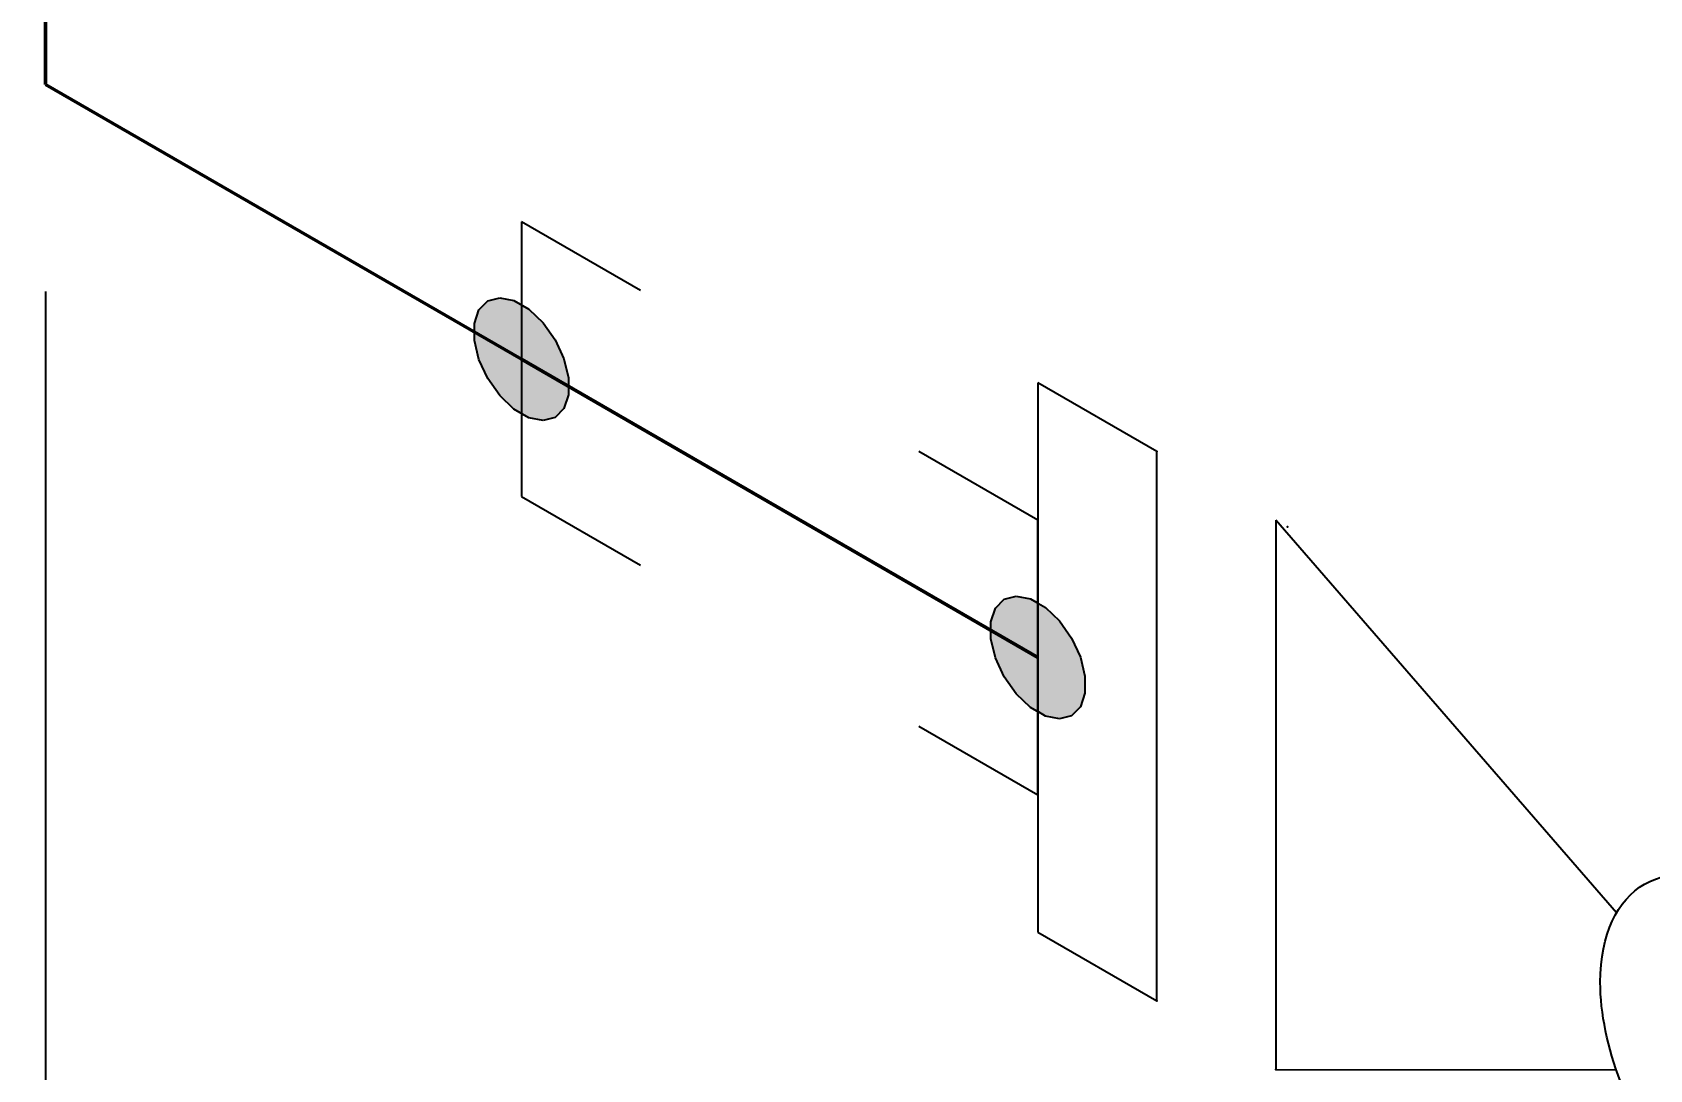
# Model space of a CAD drawing. Header units: millimetres. Extents: x 0 to 594, y 0 to 420.
# Drawn here: x 202.15 to 220.17, y 283.03 to 294.59 of the extents above; entities that cross this region are included whole.
import ezdxf

# ---------------------------------------------------------------- set-up
doc = ezdxf.new("R2010")
doc.units = ezdxf.units.MM
doc.header["$LTSCALE"] = 0.25
for name, color, linetype in [('밸브', 4, 'Continuous'), ('용접', 1, 'Continuous'), ('치수', 1, 'Continuous')]:
    doc.layers.add(name, color=color, linetype=linetype)
doc.layers.add('파이프 작은 보어', color=30, linetype='Continuous', lineweight=50)
doc.styles.add('AdskIsoMetric', font='arial.ttf', dxfattribs={"width": 0.8, "height": 2.5})
doc.styles.add('AdskIsoMetric-30', font='arial.ttf', dxfattribs={"width": 0.8, "height": 2.5})
doc.dimstyles.new('AdskIsoMetric', dxfattribs={"dimtxt": 2.5, "dimasz": 2.5, "dimexe": 1, "dimexo": 2, "dimgap": 0.8, "dimtad": 1, "dimdec": 0, "dimrnd": 1, "dimzin": 0, "dimdsep": 46, "dimtxsty": 'AdskIsoMetric', "dimcen": 0, "dimclrt": 7, "dimadec": 0, "dimazin": 0, "dimtfac": 1, "dimtdec": 0, "dimtmove": 1, "dimatfit": 3, "dimfxl": 0, "dimfrac": 2, "dimtolj": 1, "dimtzin": 0, "dimarcsym": 0})

# ---------------------------------------------------------------- blocks, each defined once
blk = doc.blocks.new('볼 밸브-1-IsoRight')
at = {"color": 0, "linetype": 'ByBlock', "lineweight": -2, "extrusion": (0.707107, 0.408248, -0.57735)}
for p, q in [((-0.1006, 0.1164), (-0.3536, 0.4082)), ((-0.3536, 0.4082), (-0.3536, 0)), ((0.1006, 0.0001), (0.3536, 0)), ((-0.3536, 0), (-0.1006, -0.0001)), ((0.3536, 0), (0.3536, -0.4082)), ((0.1125, -0.065), (0.1125, -0.065)), ((0.3536, -0.4082), (0.1007, -0.1162))]:
    blk.add_line(p, q, dxfattribs=at)
at = {"linetype": 'ByBlock', "extrusion": (-1.92296e-16, -1.11022e-16, -1)}
for start_param, end_param in [(-0.785398, 2.356194), (2.356194, 5.497787)]:
    blk.add_ellipse((0, 0), major_axis=(-0.0796, 0.1378), ratio=0.57735, start_param=start_param, end_param=end_param, dxfattribs=at)
blk = doc.blocks.new('개스킷-1-IsoRight')
at = {"color": 0, "linetype": 'ByBlock', "lineweight": -2, "extrusion": (1, 0, 0)}
for p in [(-0.0442, 0.2296), (0.0442, 0.1786), (-0.0529, -0.1736), (0.0442, -0.2296)]:
    blk.add_point(p, dxfattribs=at)
blk = doc.blocks.new('플랜지-1-IsoRight')
at = {"color": 0, "linetype": 'ByBlock', "lineweight": -2}
blk.add_wipeout([(0.0442, 0.1786), (-0.0442, 0.2296), (-0.0442, -0.1786), (0.0442, -0.2296)], dxfattribs=at)
at = {"color": 0, "linetype": 'ByBlock', "lineweight": -2, "extrusion": (0.707107, 0.408248, -0.57735)}
for p, q in [((0.0442, 0.1786), (-0.0442, 0.2296)), ((-0.0442, 0.2296), (-0.0442, -0.1786)), ((0.0442, -0.2296), (0.0442, 0.1786)), ((-0.0442, -0.1786), (0.0442, -0.2296))]:
    blk.add_line(p, q, dxfattribs=at)
at = {"color": 0, "linetype": 'ByBlock', "lineweight": -2}
blk.add_wipeout([(0.0442, 0.1786), (-0.0442, 0.2296), (-0.0442, -0.1786), (0.0442, -0.2296)], dxfattribs=at)
at = {"color": 0, "linetype": 'ByBlock', "lineweight": -2, "extrusion": (0.707107, 0.408248, -0.57735)}
for p, q in [((0.0442, 0.1786), (-0.0442, 0.2296)), ((-0.0442, 0.2296), (-0.0442, -0.1786)), ((0.0442, -0.2296), (0.0442, 0.1786)), ((-0.0442, -0.1786), (0.0442, -0.2296))]:
    blk.add_line(p, q, dxfattribs=at)
blk = doc.blocks.new('*D33')
at = {"layer": 'Defpoints', "color": 0}
for p in [(202.293, 294.011), (249.604, 263.635), (249.604, 251.696)]:
    blk.add_point(p, dxfattribs=at)
at = {"layer": '치수', "color": 0, "lineweight": -2}
for p, q in [((202.293, 291.702), (202.293, 277.857)), ((204.458, 277.761), (247.439, 252.946)), ((249.604, 261.325), (249.604, 250.542))]:
    blk.add_line(p, q, dxfattribs=at)
at = {"layer": '치수', "color": 0}
for points in [[(204.667, 278.122), (204.25, 277.4), (202.293, 279.011)], [(247.647, 253.307), (247.231, 252.586), (249.604, 251.696)]]:
    blk.add_solid(points, dxfattribs=at)
at = {"layer": '치수', "color": 7, "insert": (229.49, 265.926), "char_height": 2.5, "attachment_point": 5, "rotation": 330, "style": 'AdskIsoMetric-30'}
blk.add_mtext('\\A1;1090', dxfattribs=at)
blk = doc.blocks.new('*D34')
at = {"layer": 'Defpoints', "color": 0}
for p in [(202.293, 348.209), (215.284, 301.511), (202.293, 294.011)]:
    blk.add_point(p, dxfattribs=at)
at = {"layer": '치수', "color": 0, "lineweight": -2}
for p, q in [((204.293, 349.364), (216.284, 356.286)), ((215.284, 353.209), (215.284, 304.011)), ((204.293, 295.166), (216.284, 302.089))]:
    blk.add_line(p, q, dxfattribs=at)
at = {"layer": '치수', "color": 0}
for points in [[(214.867, 353.209), (215.7, 353.209), (215.284, 355.709)], [(214.867, 304.011), (215.7, 304.011), (215.284, 301.511)]]:
    blk.add_solid(points, dxfattribs=at)
at = {"layer": '치수', "color": 7, "insert": (213.017, 327.302), "char_height": 2.5, "attachment_point": 5, "rotation": 90, "style": 'AdskIsoMetric-30'}
blk.add_mtext('\\A1;4429', dxfattribs=at)
blk = doc.blocks.new('*D40')
at = {"layer": 'Defpoints', "color": 0}
for p in [(85.057, 307.918), (85.057, 292.918), (275.594, 197.911)]:
    blk.add_point(p, dxfattribs=at)
at = {"layer": '치수', "color": 0, "lineweight": -2}
for p, q in [((85.057, 305.608), (85.057, 291.763)), ((273.429, 184.161), (87.222, 291.668)), ((275.594, 195.601), (275.594, 181.756))]:
    blk.add_line(p, q, dxfattribs=at)
at = {"layer": '치수', "color": 0}
for points in [[(87.43, 292.029), (87.013, 291.307), (85.057, 292.918)], [(273.638, 184.521), (273.221, 183.8), (275.594, 182.911)]]:
    blk.add_solid(points, dxfattribs=at)
at = {"layer": '치수', "color": 7, "insert": (180.325, 240.531), "char_height": 2.5, "attachment_point": 5, "rotation": 330, "style": 'AdskIsoMetric-30'}
blk.add_mtext('\\A1;2672', dxfattribs=at)
blk = doc.blocks.new('엘보우-3-Iso2DSkew180')
at = {"color": 0, "linetype": 'ByBlock', "lineweight": -2, "extrusion": (-0.707107, -0.408248, 0.57735)}
for p, q in [((0, 6.124), (0, 0)), ((0, 0), (5.303, -3.062)), ((0, 0), (0, 0))]:
    blk.add_line(p, q, dxfattribs=at)
blk = doc.blocks.new('SocketWeld-1-IsoRight')
blk.add_hatch(color=256).paths.add_polyline_path([(0.0055, 0.0371), (0.0057, 0.0369), (0.006, 0.0367), (0.0062, 0.0365), (0.0064, 0.0363), (0.0066, 0.0361), (0.0068, 0.0359), (0.007, 0.0357), (0.0072, 0.0355), (0.0075, 0.0353), (0.0077, 0.0351), (0.0079, 0.0349), (0.0081, 0.0347), (0.0083, 0.0345), (0.0085, 0.0343), (0.0088, 0.0341), (0.009, 0.0339), (0.0092, 0.0337), (0.0094, 0.0334), (0.0096, 0.0332), (0.0098, 0.033), (0.01, 0.0328), (0.0103, 0.0326), (0.0105, 0.0324), (0.0107, 0.0322), (0.0109, 0.032), (0.0111, 0.0318), (0.0113, 0.0316), (0.0115, 0.0314), (0.0118, 0.0312), (0.012, 0.031), (0.0122, 0.0308), (0.0124, 0.0306), (0.0126, 0.0304), (0.0128, 0.0302), (0.013, 0.03), (0.0133, 0.0298), (0.0135, 0.0296), (0.0137, 0.0294), (0.0139, 0.0292), (0.0141, 0.0289), (0.0143, 0.0287), (0.0145, 0.0285), (0.0148, 0.0283), (0.015, 0.0281), (0.0152, 0.0279), (0.0154, 0.0277), (0.0156, 0.0275), (0.0158, 0.0273), (0.0161, 0.0271), (0.0161, 0.0271), (0.0162, 0.0268), (0.0164, 0.0266), (0.0166, 0.0263), (0.0168, 0.0261), (0.017, 0.0258), (0.0171, 0.0256), (0.0173, 0.0253), (0.0175, 0.025), (0.0177, 0.0248), (0.0179, 0.0245), (0.0181, 0.0243), (0.0182, 0.024), (0.0184, 0.0237), (0.0186, 0.0235), (0.0188, 0.0232), (0.019, 0.023), (0.0192, 0.0227), (0.0193, 0.0225), (0.0195, 0.0222), (0.0197, 0.0219), (0.0199, 0.0217), (0.0201, 0.0214), (0.0203, 0.0212), (0.0204, 0.0209), (0.0206, 0.0206), (0.0208, 0.0204), (0.021, 0.0201), (0.0212, 0.0199), (0.0213, 0.0196), (0.0215, 0.0193), (0.0217, 0.0191), (0.0219, 0.0188), (0.0221, 0.0186), (0.0223, 0.0183), (0.0224, 0.0181), (0.0226, 0.0178), (0.0228, 0.0175), (0.023, 0.0173), (0.0232, 0.017), (0.0234, 0.0168), (0.0235, 0.0165), (0.0237, 0.0162), (0.0239, 0.016), (0.0241, 0.0157), (0.0243, 0.0155), (0.0245, 0.0152), (0.0246, 0.015), (0.0248, 0.0147), (0.025, 0.0144), (0.025, 0.0144), (0.0251, 0.0141), (0.0253, 0.0139), (0.0254, 0.0136), (0.0255, 0.0133), (0.0257, 0.013), (0.0258, 0.0127), (0.0259, 0.0124), (0.0261, 0.0121), (0.0262, 0.0118), (0.0263, 0.0116), (0.0265, 0.0113), (0.0266, 0.011), (0.0267, 0.0107), (0.0269, 0.0104), (0.027, 0.0101), (0.0271, 0.0098), (0.0273, 0.0095), (0.0274, 0.0093), (0.0275, 0.009), (0.0277, 0.0087), (0.0278, 0.0084), (0.0279, 0.0081), (0.0281, 0.0078), (0.0282, 0.0075), (0.0283, 0.0072), (0.0284, 0.007), (0.0286, 0.0067), (0.0287, 0.0064), (0.0288, 0.0061), (0.029, 0.0058), (0.0291, 0.0055), (0.0292, 0.0052), (0.0294, 0.0049), (0.0295, 0.0047), (0.0296, 0.0044), (0.0298, 0.0041), (0.0299, 0.0038), (0.03, 0.0035), (0.0302, 0.0032), (0.0303, 0.0029), (0.0304, 0.0026), (0.0306, 0.0024), (0.0307, 0.0021), (0.0308, 0.0018), (0.031, 0.0015), (0.0311, 0.0012), (0.0312, 0.0009), (0.0314, 0.0006), (0.0315, 0.0003), (0.0315, 0.0003), (0.0316, 0.0001), (0.0316, -0.0002), (0.0317, -0.0005), (0.0318, -0.0008), (0.0319, -0.0011), (0.0319, -0.0014), (0.032, -0.0017), (0.0321, -0.002), (0.0321, -0.0022), (0.0322, -0.0025), (0.0323, -0.0028), (0.0323, -0.0031), (0.0324, -0.0034), (0.0325, -0.0037), (0.0325, -0.004), (0.0326, -0.0043), (0.0327, -0.0046), (0.0328, -0.0048), (0.0328, -0.0051), (0.0329, -0.0054), (0.033, -0.0057), (0.033, -0.006), (0.0331, -0.0063), (0.0332, -0.0066), (0.0332, -0.0069), (0.0333, -0.0071), (0.0334, -0.0074), (0.0335, -0.0077), (0.0335, -0.008), (0.0336, -0.0083), (0.0337, -0.0086), (0.0337, -0.0089), (0.0338, -0.0092), (0.0339, -0.0095), (0.0339, -0.0097), (0.034, -0.01), (0.0341, -0.0103), (0.0342, -0.0106), (0.0342, -0.0109), (0.0343, -0.0112), (0.0344, -0.0115), (0.0344, -0.0118), (0.0345, -0.012), (0.0346, -0.0123), (0.0346, -0.0126), (0.0347, -0.0129), (0.0348, -0.0132), (0.0349, -0.0135), (0.0349, -0.0138), (0.0349, -0.0138), (0.0349, -0.014), (0.0349, -0.0143), (0.0349, -0.0146), (0.0349, -0.0148), (0.0349, -0.0151), (0.0349, -0.0153), (0.0349, -0.0156), (0.0349, -0.0159), (0.0349, -0.0161), (0.0349, -0.0164), (0.0349, -0.0166), (0.0349, -0.0169), (0.0349, -0.0172), (0.0349, -0.0174), (0.0349, -0.0177), (0.0349, -0.0179), (0.0349, -0.0182), (0.0349, -0.0185), (0.0349, -0.0187), (0.0349, -0.019), (0.0349, -0.0192), (0.0349, -0.0195), (0.0349, -0.0198), (0.0349, -0.02), (0.0349, -0.0203), (0.0349, -0.0206), (0.0349, -0.0208), (0.0349, -0.0211), (0.0349, -0.0213), (0.0349, -0.0216), (0.0349, -0.0219), (0.0349, -0.0221), (0.0349, -0.0224), (0.0349, -0.0226), (0.0349, -0.0229), (0.0349, -0.0232), (0.0349, -0.0234), (0.0349, -0.0237), (0.0349, -0.0239), (0.0349, -0.0242), (0.0349, -0.0245), (0.0349, -0.0247), (0.0349, -0.025), (0.0349, -0.0252), (0.0349, -0.0255), (0.0349, -0.0258), (0.0349, -0.026), (0.0349, -0.0263), (0.0349, -0.0265), (0.0349, -0.0265), (0.0349, -0.0268), (0.0348, -0.027), (0.0347, -0.0272), (0.0346, -0.0274), (0.0346, -0.0276), (0.0345, -0.0278), (0.0344, -0.028), (0.0344, -0.0282), (0.0343, -0.0284), (0.0342, -0.0286), (0.0342, -0.0288), (0.0341, -0.029), (0.034, -0.0292), (0.0339, -0.0295), (0.0339, -0.0297), (0.0338, -0.0299), (0.0337, -0.0301), (0.0337, -0.0303), (0.0336, -0.0305), (0.0335, -0.0307), (0.0335, -0.0309), (0.0334, -0.0311), (0.0333, -0.0313), (0.0332, -0.0315), (0.0332, -0.0317), (0.0331, -0.0319), (0.033, -0.0322), (0.033, -0.0324), (0.0329, -0.0326), (0.0328, -0.0328), (0.0328, -0.033), (0.0327, -0.0332), (0.0326, -0.0334), (0.0325, -0.0336), (0.0325, -0.0338), (0.0324, -0.034), (0.0323, -0.0342), (0.0323, -0.0344), (0.0322, -0.0346), (0.0321, -0.0349), (0.0321, -0.0351), (0.032, -0.0353), (0.0319, -0.0355), (0.0319, -0.0357), (0.0318, -0.0359), (0.0317, -0.0361), (0.0316, -0.0363), (0.0316, -0.0365), (0.0315, -0.0367), (0.0315, -0.0367), (0.0314, -0.0369), (0.0312, -0.037), (0.0311, -0.0371), (0.031, -0.0373), (0.0308, -0.0374), (0.0307, -0.0375), (0.0306, -0.0377), (0.0304, -0.0378), (0.0303, -0.0379), (0.0302, -0.0381), (0.03, -0.0382), (0.0299, -0.0383), (0.0298, -0.0385), (0.0296, -0.0386), (0.0295, -0.0387), (0.0294, -0.0389), (0.0292, -0.039), (0.0291, -0.0391), (0.029, -0.0393), (0.0288, -0.0394), (0.0287, -0.0395), (0.0286, -0.0397), (0.0284, -0.0398), (0.0283, -0.0399), (0.0282, -0.0401), (0.0281, -0.0402), (0.0279, -0.0403), (0.0278, -0.0405), (0.0277, -0.0406), (0.0275, -0.0408), (0.0274, -0.0409), (0.0273, -0.041), (0.0271, -0.0412), (0.027, -0.0413), (0.0269, -0.0414), (0.0267, -0.0416), (0.0266, -0.0417), (0.0265, -0.0418), (0.0263, -0.042), (0.0262, -0.0421), (0.0261, -0.0422), (0.0259, -0.0424), (0.0258, -0.0425), (0.0257, -0.0426), (0.0255, -0.0428), (0.0254, -0.0429), (0.0253, -0.043), (0.0251, -0.0432), (0.025, -0.0433), (0.025, -0.0433), (0.0248, -0.0433), (0.0246, -0.0434), (0.0245, -0.0434), (0.0243, -0.0435), (0.0241, -0.0435), (0.0239, -0.0436), (0.0237, -0.0436), (0.0235, -0.0437), (0.0234, -0.0437), (0.0232, -0.0438), (0.023, -0.0438), (0.0228, -0.0439), (0.0226, -0.0439), (0.0224, -0.044), (0.0223, -0.044), (0.0221, -0.0441), (0.0219, -0.0441), (0.0217, -0.0442), (0.0215, -0.0442), (0.0213, -0.0443), (0.0212, -0.0443), (0.021, -0.0444), (0.0208, -0.0444), (0.0206, -0.0444), (0.0204, -0.0445), (0.0203, -0.0445), (0.0201, -0.0446), (0.0199, -0.0446), (0.0197, -0.0447), (0.0195, -0.0447), (0.0193, -0.0448), (0.0192, -0.0448), (0.019, -0.0449), (0.0188, -0.0449), (0.0186, -0.045), (0.0184, -0.045), (0.0182, -0.0451), (0.0181, -0.0451), (0.0179, -0.0452), (0.0177, -0.0452), (0.0175, -0.0453), (0.0173, -0.0453), (0.0171, -0.0454), (0.017, -0.0454), (0.0168, -0.0455), (0.0166, -0.0455), (0.0164, -0.0455), (0.0162, -0.0456), (0.0161, -0.0456), (0.0161, -0.0456), (0.0158, -0.0456), (0.0156, -0.0456), (0.0154, -0.0455), (0.0152, -0.0455), (0.015, -0.0454), (0.0148, -0.0454), (0.0145, -0.0453), (0.0143, -0.0453), (0.0141, -0.0453), (0.0139, -0.0452), (0.0137, -0.0452), (0.0135, -0.0451), (0.0133, -0.0451), (0.013, -0.045), (0.0128, -0.045), (0.0126, -0.0449), (0.0124, -0.0449), (0.0122, -0.0449), (0.012, -0.0448), (0.0118, -0.0448), (0.0115, -0.0447), (0.0113, -0.0447), (0.0111, -0.0446), (0.0109, -0.0446), (0.0107, -0.0446), (0.0105, -0.0445), (0.0103, -0.0445), (0.01, -0.0444), (0.0098, -0.0444), (0.0096, -0.0443), (0.0094, -0.0443), (0.0092, -0.0443), (0.009, -0.0442), (0.0088, -0.0442), (0.0085, -0.0441), (0.0083, -0.0441), (0.0081, -0.044), (0.0079, -0.044), (0.0077, -0.0439), (0.0075, -0.0439), (0.0072, -0.0439), (0.007, -0.0438), (0.0068, -0.0438), (0.0066, -0.0437), (0.0064, -0.0437), (0.0062, -0.0436), (0.006, -0.0436), (0.0057, -0.0436), (0.0055, -0.0435), (0.0055, -0.0435), (0.0053, -0.0434), (0.0051, -0.0433), (0.0049, -0.0431), (0.0046, -0.043), (0.0044, -0.0429), (0.0042, -0.0427), (0.004, -0.0426), (0.0037, -0.0425), (0.0035, -0.0423), (0.0033, -0.0422), (0.003, -0.0421), (0.0028, -0.042), (0.0026, -0.0418), (0.0024, -0.0417), (0.0021, -0.0416), (0.0019, -0.0414), (0.0017, -0.0413), (0.0015, -0.0412), (0.0012, -0.041), (0.001, -0.0409), (0.0008, -0.0408), (0.0006, -0.0406), (0.0003, -0.0405), (0.0001, -0.0404), (-0.0001, -0.0403), (-0.0003, -0.0401), (-0.0006, -0.04), (-0.0008, -0.0399), (-0.001, -0.0397), (-0.0012, -0.0396), (-0.0015, -0.0395), (-0.0017, -0.0393), (-0.0019, -0.0392), (-0.0021, -0.0391), (-0.0024, -0.039), (-0.0026, -0.0388), (-0.0028, -0.0387), (-0.003, -0.0386), (-0.0033, -0.0384), (-0.0035, -0.0383), (-0.0037, -0.0382), (-0.004, -0.038), (-0.0042, -0.0379), (-0.0044, -0.0378), (-0.0046, -0.0377), (-0.0049, -0.0375), (-0.0051, -0.0374), (-0.0053, -0.0373), (-0.0055, -0.0371), (-0.0055, -0.0371), (-0.0057, -0.0369), (-0.006, -0.0367), (-0.0062, -0.0365), (-0.0064, -0.0363), (-0.0066, -0.0361), (-0.0068, -0.0359), (-0.007, -0.0357), (-0.0072, -0.0355), (-0.0075, -0.0353), (-0.0077, -0.0351), (-0.0079, -0.0349), (-0.0081, -0.0347), (-0.0083, -0.0345), (-0.0085, -0.0343), (-0.0088, -0.0341), (-0.009, -0.0339), (-0.0092, -0.0337), (-0.0094, -0.0334), (-0.0096, -0.0332), (-0.0098, -0.033), (-0.01, -0.0328), (-0.0103, -0.0326), (-0.0105, -0.0324), (-0.0107, -0.0322), (-0.0109, -0.032), (-0.0111, -0.0318), (-0.0113, -0.0316), (-0.0115, -0.0314), (-0.0118, -0.0312), (-0.012, -0.031), (-0.0122, -0.0308), (-0.0124, -0.0306), (-0.0126, -0.0304), (-0.0128, -0.0302), (-0.013, -0.03), (-0.0133, -0.0298), (-0.0135, -0.0296), (-0.0137, -0.0294), (-0.0139, -0.0292), (-0.0141, -0.0289), (-0.0143, -0.0287), (-0.0145, -0.0285), (-0.0148, -0.0283), (-0.015, -0.0281), (-0.0152, -0.0279), (-0.0154, -0.0277), (-0.0156, -0.0275), (-0.0158, -0.0273), (-0.0161, -0.0271), (-0.0161, -0.0271), (-0.0162, -0.0268), (-0.0164, -0.0266), (-0.0166, -0.0263), (-0.0168, -0.0261), (-0.017, -0.0258), (-0.0171, -0.0256), (-0.0173, -0.0253), (-0.0175, -0.025), (-0.0177, -0.0248), (-0.0179, -0.0245), (-0.0181, -0.0243), (-0.0182, -0.024), (-0.0184, -0.0237), (-0.0186, -0.0235), (-0.0188, -0.0232), (-0.019, -0.023), (-0.0192, -0.0227), (-0.0193, -0.0225), (-0.0195, -0.0222), (-0.0197, -0.0219), (-0.0199, -0.0217), (-0.0201, -0.0214), (-0.0203, -0.0212), (-0.0204, -0.0209), (-0.0206, -0.0206), (-0.0208, -0.0204), (-0.021, -0.0201), (-0.0212, -0.0199), (-0.0213, -0.0196), (-0.0215, -0.0193), (-0.0217, -0.0191), (-0.0219, -0.0188), (-0.0221, -0.0186), (-0.0223, -0.0183), (-0.0224, -0.0181), (-0.0226, -0.0178), (-0.0228, -0.0175), (-0.023, -0.0173), (-0.0232, -0.017), (-0.0234, -0.0168), (-0.0235, -0.0165), (-0.0237, -0.0162), (-0.0239, -0.016), (-0.0241, -0.0157), (-0.0243, -0.0155), (-0.0245, -0.0152), (-0.0246, -0.015), (-0.0248, -0.0147), (-0.025, -0.0144), (-0.025, -0.0144), (-0.0251, -0.0141), (-0.0253, -0.0139), (-0.0254, -0.0136), (-0.0255, -0.0133), (-0.0257, -0.013), (-0.0258, -0.0127), (-0.0259, -0.0124), (-0.0261, -0.0121), (-0.0262, -0.0118), (-0.0263, -0.0116), (-0.0265, -0.0113), (-0.0266, -0.011), (-0.0267, -0.0107), (-0.0269, -0.0104), (-0.027, -0.0101), (-0.0271, -0.0098), (-0.0273, -0.0095), (-0.0274, -0.0093), (-0.0275, -0.009), (-0.0277, -0.0087), (-0.0278, -0.0084), (-0.0279, -0.0081), (-0.0281, -0.0078), (-0.0282, -0.0075), (-0.0283, -0.0072), (-0.0284, -0.007), (-0.0286, -0.0067), (-0.0287, -0.0064), (-0.0288, -0.0061), (-0.029, -0.0058), (-0.0291, -0.0055), (-0.0292, -0.0052), (-0.0294, -0.0049), (-0.0295, -0.0047), (-0.0296, -0.0044), (-0.0298, -0.0041), (-0.0299, -0.0038), (-0.03, -0.0035), (-0.0302, -0.0032), (-0.0303, -0.0029), (-0.0304, -0.0026), (-0.0306, -0.0024), (-0.0307, -0.0021), (-0.0308, -0.0018), (-0.031, -0.0015), (-0.0311, -0.0012), (-0.0312, -0.0009), (-0.0314, -0.0006), (-0.0315, -0.0003), (-0.0315, -0.0003), (-0.0316, -0.0001), (-0.0316, 0.0002), (-0.0317, 0.0005), (-0.0318, 0.0008), (-0.0319, 0.0011), (-0.0319, 0.0014), (-0.032, 0.0017), (-0.0321, 0.002), (-0.0321, 0.0022), (-0.0322, 0.0025), (-0.0323, 0.0028), (-0.0323, 0.0031), (-0.0324, 0.0034), (-0.0325, 0.0037), (-0.0325, 0.004), (-0.0326, 0.0043), (-0.0327, 0.0046), (-0.0328, 0.0048), (-0.0328, 0.0051), (-0.0329, 0.0054), (-0.033, 0.0057), (-0.033, 0.006), (-0.0331, 0.0063), (-0.0332, 0.0066), (-0.0332, 0.0069), (-0.0333, 0.0071), (-0.0334, 0.0074), (-0.0335, 0.0077), (-0.0335, 0.008), (-0.0336, 0.0083), (-0.0337, 0.0086), (-0.0337, 0.0089), (-0.0338, 0.0092), (-0.0339, 0.0095), (-0.0339, 0.0097), (-0.034, 0.01), (-0.0341, 0.0103), (-0.0342, 0.0106), (-0.0342, 0.0109), (-0.0343, 0.0112), (-0.0344, 0.0115), (-0.0344, 0.0118), (-0.0345, 0.012), (-0.0346, 0.0123), (-0.0346, 0.0126), (-0.0347, 0.0129), (-0.0348, 0.0132), (-0.0349, 0.0135), (-0.0349, 0.0138), (-0.0349, 0.0138), (-0.0349, 0.014), (-0.0349, 0.0143), (-0.0349, 0.0146), (-0.0349, 0.0148), (-0.0349, 0.0151), (-0.0349, 0.0153), (-0.0349, 0.0156), (-0.0349, 0.0159), (-0.0349, 0.0161), (-0.0349, 0.0164), (-0.0349, 0.0166), (-0.0349, 0.0169), (-0.0349, 0.0172), (-0.0349, 0.0174), (-0.0349, 0.0177), (-0.0349, 0.0179), (-0.0349, 0.0182), (-0.0349, 0.0185), (-0.0349, 0.0187), (-0.0349, 0.019), (-0.0349, 0.0192), (-0.0349, 0.0195), (-0.0349, 0.0198), (-0.0349, 0.02), (-0.0349, 0.0203), (-0.0349, 0.0206), (-0.0349, 0.0208), (-0.0349, 0.0211), (-0.0349, 0.0213), (-0.0349, 0.0216), (-0.0349, 0.0219), (-0.0349, 0.0221), (-0.0349, 0.0224), (-0.0349, 0.0226), (-0.0349, 0.0229), (-0.0349, 0.0232), (-0.0349, 0.0234), (-0.0349, 0.0237), (-0.0349, 0.0239), (-0.0349, 0.0242), (-0.0349, 0.0245), (-0.0349, 0.0247), (-0.0349, 0.025), (-0.0349, 0.0252), (-0.0349, 0.0255), (-0.0349, 0.0258), (-0.0349, 0.026), (-0.0349, 0.0263), (-0.0349, 0.0265), (-0.0349, 0.0265), (-0.0349, 0.0268), (-0.0348, 0.027), (-0.0347, 0.0272), (-0.0346, 0.0274), (-0.0346, 0.0276), (-0.0345, 0.0278), (-0.0344, 0.028), (-0.0344, 0.0282), (-0.0343, 0.0284), (-0.0342, 0.0286), (-0.0342, 0.0288), (-0.0341, 0.029), (-0.034, 0.0292), (-0.0339, 0.0295), (-0.0339, 0.0297), (-0.0338, 0.0299), (-0.0337, 0.0301), (-0.0337, 0.0303), (-0.0336, 0.0305), (-0.0335, 0.0307), (-0.0335, 0.0309), (-0.0334, 0.0311), (-0.0333, 0.0313), (-0.0332, 0.0315), (-0.0332, 0.0317), (-0.0331, 0.0319), (-0.033, 0.0322), (-0.033, 0.0324), (-0.0329, 0.0326), (-0.0328, 0.0328), (-0.0328, 0.033), (-0.0327, 0.0332), (-0.0326, 0.0334), (-0.0325, 0.0336), (-0.0325, 0.0338), (-0.0324, 0.034), (-0.0323, 0.0342), (-0.0323, 0.0344), (-0.0322, 0.0346), (-0.0321, 0.0349), (-0.0321, 0.0351), (-0.032, 0.0353), (-0.0319, 0.0355), (-0.0319, 0.0357), (-0.0318, 0.0359), (-0.0317, 0.0361), (-0.0316, 0.0363), (-0.0316, 0.0365), (-0.0315, 0.0367), (-0.0315, 0.0367), (-0.0314, 0.0369), (-0.0312, 0.037), (-0.0311, 0.0371), (-0.031, 0.0373), (-0.0308, 0.0374), (-0.0307, 0.0375), (-0.0306, 0.0377), (-0.0304, 0.0378), (-0.0303, 0.0379), (-0.0302, 0.0381), (-0.03, 0.0382), (-0.0299, 0.0383), (-0.0298, 0.0385), (-0.0296, 0.0386), (-0.0295, 0.0387), (-0.0294, 0.0389), (-0.0292, 0.039), (-0.0291, 0.0391), (-0.029, 0.0393), (-0.0288, 0.0394), (-0.0287, 0.0395), (-0.0286, 0.0397), (-0.0284, 0.0398), (-0.0283, 0.0399), (-0.0282, 0.0401), (-0.0281, 0.0402), (-0.0279, 0.0403), (-0.0278, 0.0405), (-0.0277, 0.0406), (-0.0275, 0.0408), (-0.0274, 0.0409), (-0.0273, 0.041), (-0.0271, 0.0412), (-0.027, 0.0413), (-0.0269, 0.0414), (-0.0267, 0.0416), (-0.0266, 0.0417), (-0.0265, 0.0418), (-0.0263, 0.042), (-0.0262, 0.0421), (-0.0261, 0.0422), (-0.0259, 0.0424), (-0.0258, 0.0425), (-0.0257, 0.0426), (-0.0255, 0.0428), (-0.0254, 0.0429), (-0.0253, 0.043), (-0.0251, 0.0432), (-0.025, 0.0433), (-0.025, 0.0433), (-0.0248, 0.0433), (-0.0246, 0.0434), (-0.0245, 0.0434), (-0.0243, 0.0435), (-0.0241, 0.0435), (-0.0239, 0.0436), (-0.0237, 0.0436), (-0.0235, 0.0437), (-0.0234, 0.0437), (-0.0232, 0.0438), (-0.023, 0.0438), (-0.0228, 0.0439), (-0.0226, 0.0439), (-0.0224, 0.044), (-0.0223, 0.044), (-0.0221, 0.0441), (-0.0219, 0.0441), (-0.0217, 0.0442), (-0.0215, 0.0442), (-0.0213, 0.0443), (-0.0212, 0.0443), (-0.021, 0.0444), (-0.0208, 0.0444), (-0.0206, 0.0444), (-0.0204, 0.0445), (-0.0203, 0.0445), (-0.0201, 0.0446), (-0.0199, 0.0446), (-0.0197, 0.0447), (-0.0195, 0.0447), (-0.0193, 0.0448), (-0.0192, 0.0448), (-0.019, 0.0449), (-0.0188, 0.0449), (-0.0186, 0.045), (-0.0184, 0.045), (-0.0182, 0.0451), (-0.0181, 0.0451), (-0.0179, 0.0452), (-0.0177, 0.0452), (-0.0175, 0.0453), (-0.0173, 0.0453), (-0.0171, 0.0454), (-0.017, 0.0454), (-0.0168, 0.0455), (-0.0166, 0.0455), (-0.0164, 0.0455), (-0.0162, 0.0456), (-0.0161, 0.0456), (-0.0161, 0.0456), (-0.0158, 0.0456), (-0.0156, 0.0456), (-0.0154, 0.0455), (-0.0152, 0.0455), (-0.015, 0.0454), (-0.0148, 0.0454), (-0.0145, 0.0453), (-0.0143, 0.0453), (-0.0141, 0.0453), (-0.0139, 0.0452), (-0.0137, 0.0452), (-0.0135, 0.0451), (-0.0133, 0.0451), (-0.013, 0.045), (-0.0128, 0.045), (-0.0126, 0.0449), (-0.0124, 0.0449), (-0.0122, 0.0449), (-0.012, 0.0448), (-0.0118, 0.0448), (-0.0115, 0.0447), (-0.0113, 0.0447), (-0.0111, 0.0446), (-0.0109, 0.0446), (-0.0107, 0.0446), (-0.0105, 0.0445), (-0.0103, 0.0445), (-0.01, 0.0444), (-0.0098, 0.0444), (-0.0096, 0.0443), (-0.0094, 0.0443), (-0.0092, 0.0443), (-0.009, 0.0442), (-0.0088, 0.0442), (-0.0085, 0.0441), (-0.0083, 0.0441), (-0.0081, 0.044), (-0.0079, 0.044), (-0.0077, 0.0439), (-0.0075, 0.0439), (-0.0072, 0.0439), (-0.007, 0.0438), (-0.0068, 0.0438), (-0.0066, 0.0437), (-0.0064, 0.0437), (-0.0062, 0.0436), (-0.006, 0.0436), (-0.0057, 0.0436), (-0.0055, 0.0435), (-0.0055, 0.0435), (-0.0053, 0.0434), (-0.0051, 0.0433), (-0.0049, 0.0431), (-0.0046, 0.043), (-0.0044, 0.0429), (-0.0042, 0.0427), (-0.004, 0.0426), (-0.0037, 0.0425), (-0.0035, 0.0423), (-0.0033, 0.0422), (-0.003, 0.0421), (-0.0028, 0.042), (-0.0026, 0.0418), (-0.0024, 0.0417), (-0.0021, 0.0416), (-0.0019, 0.0414), (-0.0017, 0.0413), (-0.0015, 0.0412), (-0.0012, 0.041), (-0.001, 0.0409), (-0.0008, 0.0408), (-0.0006, 0.0406), (-0.0003, 0.0405), (-0.0001, 0.0404), (0.0001, 0.0403), (0.0003, 0.0401), (0.0006, 0.04), (0.0008, 0.0399), (0.001, 0.0397), (0.0012, 0.0396), (0.0015, 0.0395), (0.0017, 0.0393), (0.0019, 0.0392), (0.0021, 0.0391), (0.0024, 0.039), (0.0026, 0.0388), (0.0028, 0.0387), (0.003, 0.0386), (0.0033, 0.0384), (0.0035, 0.0383), (0.0037, 0.0382), (0.004, 0.038), (0.0042, 0.0379), (0.0044, 0.0378), (0.0046, 0.0377), (0.0049, 0.0375), (0.0051, 0.0374), (0.0053, 0.0373)], flags=0)
at = {"color": 0, "linetype": 'ByBlock', "lineweight": -2, "extrusion": (0.707107, 0.408248, -0.57735)}
for p, q in [((0, 0.1021), (-0.0884, 0.1531)), ((0, -0.1021), (0, 0.1021)), ((-0.0349, 0.0265), (-0.0315, 0.0367)), ((-0.0315, 0.0367), (-0.025, 0.0433)), ((-0.025, 0.0433), (-0.0161, 0.0456)), ((-0.0161, 0.0456), (-0.0055, 0.0435)), ((-0.0055, 0.0435), (0.0055, 0.0371)), ((0.0055, 0.0371), (0.0161, 0.0271)), ((-0.0349, 0.0138), (-0.0349, 0.0265)), ((0.0161, 0.0271), (0.025, 0.0144)), ((-0.0315, -0.0003), (-0.0349, 0.0138)), ((0.025, 0.0144), (0.0315, 0.0003)), ((0.0315, 0.0003), (0.0349, -0.0138)), ((-0.025, -0.0144), (-0.0315, -0.0003)), ((-0.0161, -0.0271), (-0.025, -0.0144)), ((0.0349, -0.0138), (0.0349, -0.0265)), ((-0.0055, -0.0371), (-0.0161, -0.0271)), ((0.0349, -0.0265), (0.0315, -0.0367)), ((0.0055, -0.0435), (-0.0055, -0.0371)), ((0.0161, -0.0456), (0.0055, -0.0435)), ((0.025, -0.0433), (0.0161, -0.0456)), ((0.0315, -0.0367), (0.025, -0.0433)), ((-0.0884, -0.051), (0, -0.1021))]:
    blk.add_line(p, q, dxfattribs=at)

msp = doc.modelspace()

# ---------------------------------------------------------------- block references
at = {"layer": '밸브', "xscale": 15, "yscale": 15, "zscale": 15, "rotation": 179.9999999987575}
msp.add_blockref('개스킷-1-IsoRight', (215.342, 286.4776), dxfattribs=at)
at = {"layer": '밸브', "xscale": 15, "yscale": 15, "zscale": 15}
msp.add_blockref('볼 밸브-1-IsoRight', (221.3082, 283.033), dxfattribs=at)
at = {"layer": '용접', "xscale": 15, "yscale": 15, "zscale": 15, "rotation": 179.9999999989716}
msp.add_blockref('SocketWeld-1-IsoRight', (207.5965, 290.9495), dxfattribs=at)
at = {"layer": '파이프 작은 보어'}
msp.add_blockref('엘보우-3-Iso2DSkew180', (202.2932, 294.0113), dxfattribs=at)

# ---------------------------------------------------------------- dimensions: what is measured, and where the dimension line sits
at = {"layer": '치수'}
dim = msp.add_linear_dim(base=(215.2836, 301.5113), p1=(202.2932, 348.2091), p2=(202.2932, 294.0113), angle=270, text='4429', dimstyle='AdskIsoMetric', override={"dimtad": 0, "dimlfac": 81.711647, "dimtxsty": 'AdskIsoMetric-30', "dimse1": 0, "dimse2": 0, "dimsd1": 0, "dimsd2": 0, "dimtmove": 1}, dxfattribs=at)
dim.commit()
dim.dimension.update_dxf_attribs({"geometry": '*D34', "text_midpoint": (213.0173, 327.3018), "dimtype": 160})

# ---------------------------------------------------------------- next in the draw order: block references
at = {"layer": '밸브', "xscale": 15, "yscale": 15, "zscale": 15}
msp.add_blockref('플랜지-1-IsoRight', (214.0162, 287.2431), dxfattribs=at)

# ---------------------------------------------------------------- next in the draw order: linework, layer by layer
at = {"layer": '파이프 작은 보어'}
msp.add_lwpolyline([(207.5965, 290.9495), (213.3533, 287.6258)], dxfattribs=at)

# ---------------------------------------------------------------- next in the draw order: block references
at = {"layer": '용접', "xscale": 15, "yscale": 15, "zscale": 15}
msp.add_blockref('SocketWeld-1-IsoRight', (213.3533, 287.6258), dxfattribs=at)

# ---------------------------------------------------------------- next in the draw order: dimensions: what is measured, and where the dimension line sits
at = {"layer": '치수'}
for base, p1, p2, angle, text, override, picture, middle in [((85.0565, 292.9178), (275.5944, 197.9107), (85.0565, 307.9178), 150, '2672', {"dimtad": 0, "dimlfac": 12.144867, "dimtxsty": 'AdskIsoMetric-30', "dimse1": 0, "dimse2": 0, "dimsd1": 0, "dimsd2": 0, "dimtmove": 1}, '*D40', (180.3255, 240.5311)), ((249.604, 251.6965), (202.2932, 294.0113), (249.604, 263.6346), 330, '1090', {"dimtad": 0, "dimlfac": 17.35449, "dimtxsty": 'AdskIsoMetric-30', "dimse1": 0, "dimse2": 0, "dimsd1": 0, "dimsd2": 0, "dimtmove": 1}, '*D33', (229.4899, 265.9262))]:
    dim = msp.add_linear_dim(base=base, p1=p1, p2=p2, angle=angle, text=text, dimstyle='AdskIsoMetric', override=override, dxfattribs=at)
    dim.commit()
    dim.dimension.update_dxf_attribs({"geometry": picture, "text_midpoint": middle, "dimtype": 160})

doc.saveas('drawing.dxf')
